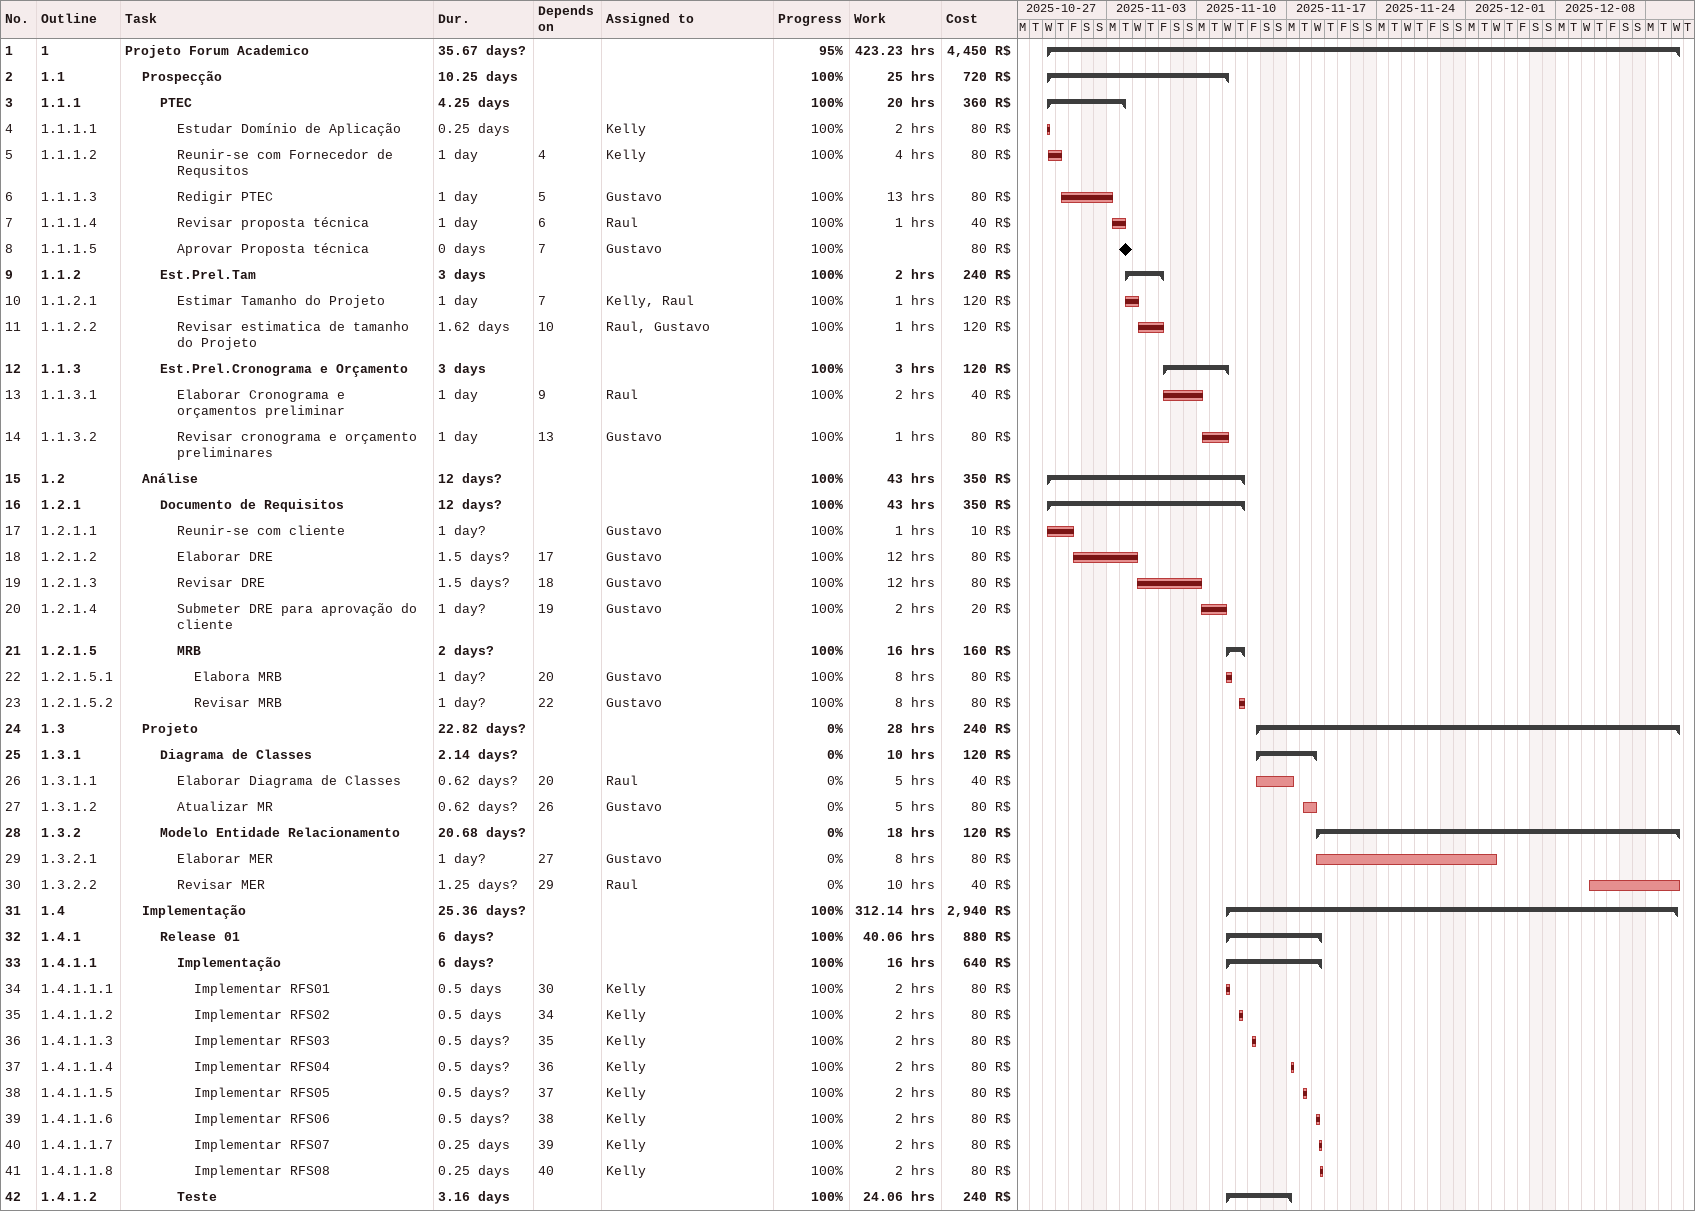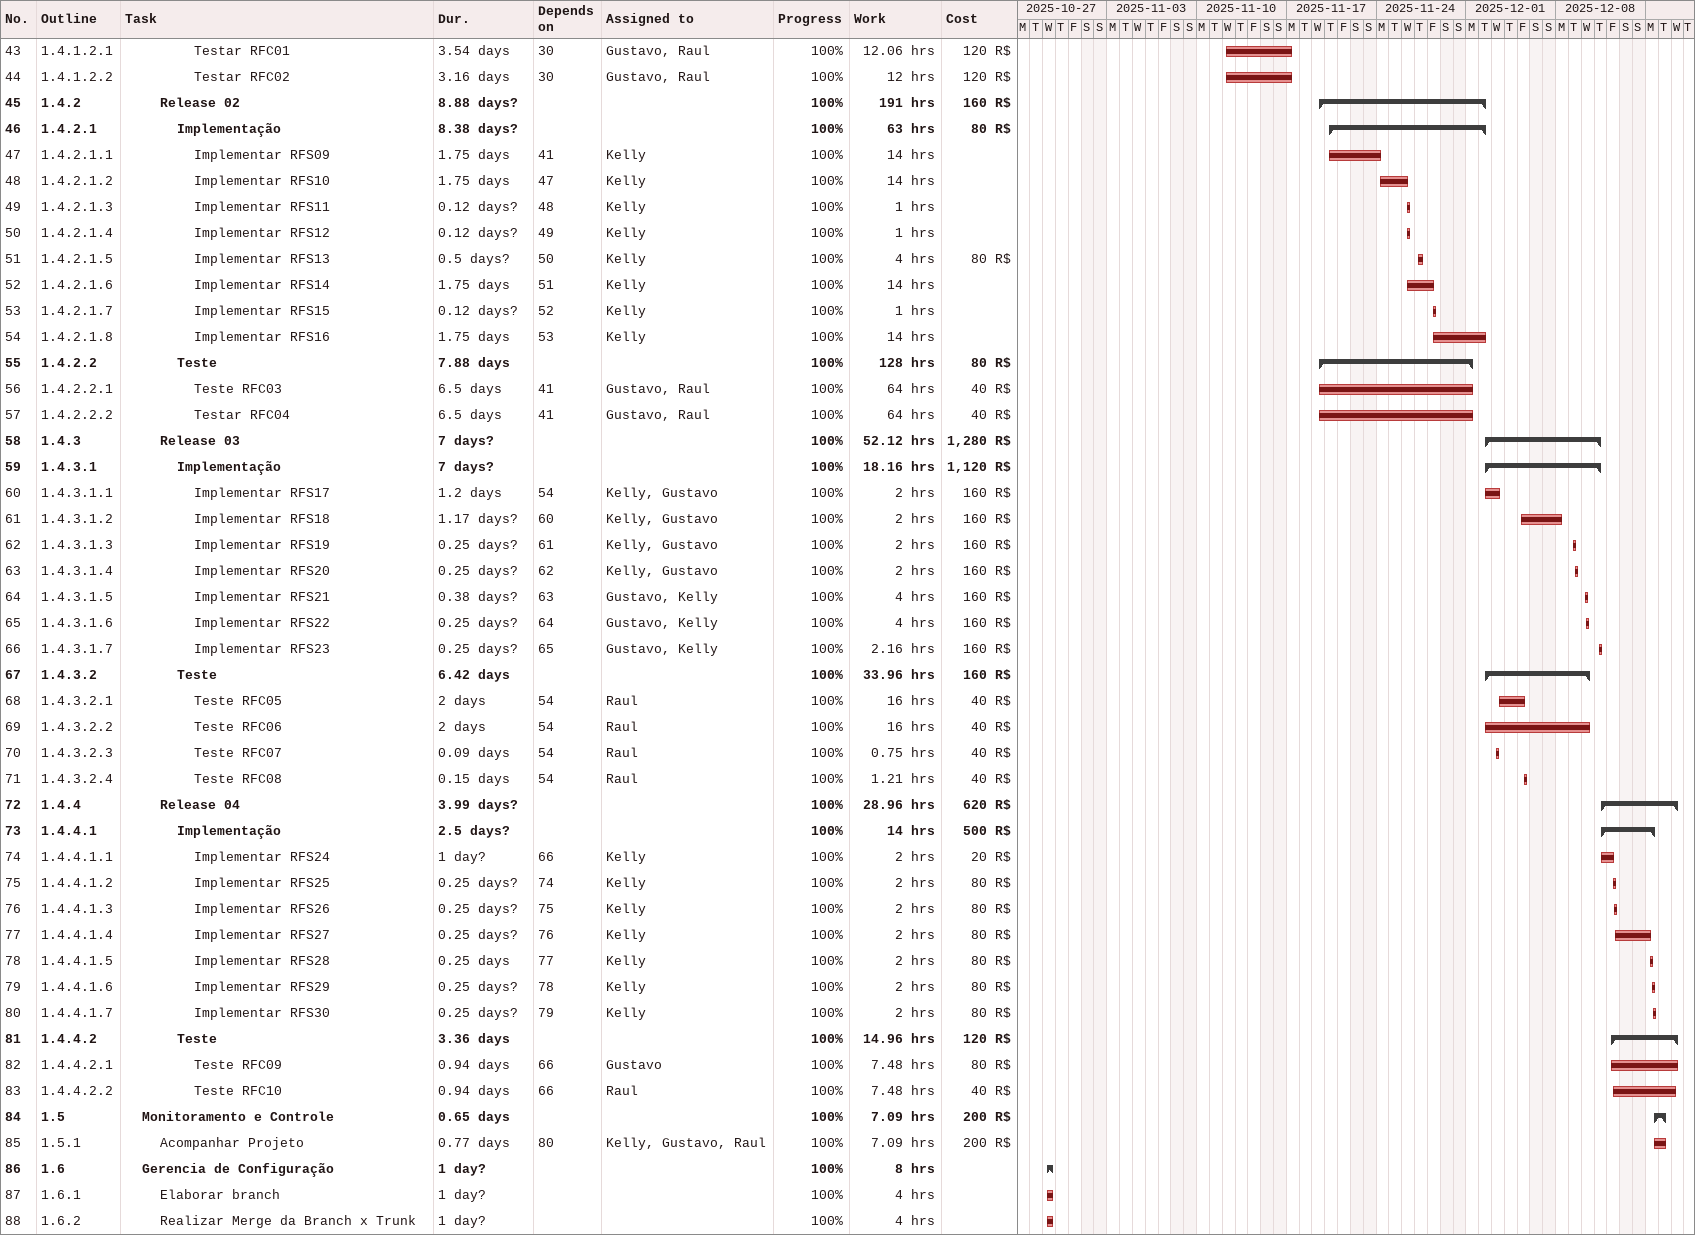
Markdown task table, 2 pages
| ID | WBS | Task | Duration | Start | Finish | Predecessors | Resources | % complete | Work (h) | Cost (R$) |
|---|---|---|---|---|---|---|---|---|---|---|
| 1 | 1 | **Projeto Forum Academico** | 35.67d? | 2025-10-29 | 2025-12-17 |  |  | 95 | 423.23 | 4450 |
| 2 | 1.1 | **Prospecção** | 10.25d | 2025-10-29 | 2025-11-12 |  |  | 100 | 25 | 720 |
| 3 | 1.1.1 | **PTEC** | 4.25d | 2025-10-29 | 2025-11-04 |  |  | 100 | 20 | 360 |
| 4 | 1.1.1.1 | Estudar Domínio de Aplicação | 0.25d | 2025-10-29 | 2025-10-29 |  | Kelly | 100 | 2 | 80 |
| 5 | 1.1.1.2 | Reunir-se com Fornecedor de Requsitos | 1d | 2025-10-29 | 2025-10-30 | 4 | Kelly | 100 | 4 | 80 |
| 6 | 1.1.1.3 | Redigir PTEC | 1d | 2025-10-30 | 2025-11-03 | 5 | Gustavo | 100 | 13 | 80 |
| 7 | 1.1.1.4 | Revisar proposta técnica | 1d | 2025-11-03 | 2025-11-04 | 6 | Raul | 100 | 1 | 40 |
| 8 | 1.1.1.5 | Aprovar Proposta técnica | 0d | 2025-11-04 | 2025-11-04 | 7 | Gustavo | 100 |  | 80 |
| 9 | 1.1.2 | **Est.Prel.Tam** | 3d | 2025-11-04 | 2025-11-07 |  |  | 100 | 2 | 240 |
| 10 | 1.1.2.1 | Estimar Tamanho do Projeto | 1d | 2025-11-04 | 2025-11-05 | 7 | Kelly, Raul | 100 | 1 | 120 |
| 11 | 1.1.2.2 | Revisar estimatica de tamanho do Projeto | 1.62d | 2025-11-05 | 2025-11-07 | 10 | Raul, Gustavo | 100 | 1 | 120 |
| 12 | 1.1.3 | **Est.Prel.Cronograma e Orçamento** | 3d | 2025-11-07 | 2025-11-12 |  |  | 100 | 3 | 120 |
| 13 | 1.1.3.1 | Elaborar Cronograma e orçamentos preliminar | 1d | 2025-11-07 | 2025-11-10 | 9 | Raul | 100 | 2 | 40 |
| 14 | 1.1.3.2 | Revisar cronograma e orçamento preliminares | 1d | 2025-11-10 | 2025-11-12 | 13 | Gustavo | 100 | 1 | 80 |
| 15 | 1.2 | **Análise** | 12d? | 2025-10-29 | 2025-11-13 |  |  | 100 | 43 | 350 |
| 16 | 1.2.1 | **Documento de Requisitos** | 12d? | 2025-10-29 | 2025-11-13 |  |  | 100 | 43 | 350 |
| 17 | 1.2.1.1 | Reunir-se com cliente | 1d? | 2025-10-29 | 2025-10-31 |  | Gustavo | 100 | 1 | 10 |
| 18 | 1.2.1.2 | Elaborar DRE | 1.5d? | 2025-10-31 | 2025-11-05 | 17 | Gustavo | 100 | 12 | 80 |
| 19 | 1.2.1.3 | Revisar DRE | 1.5d? | 2025-11-05 | 2025-11-10 | 18 | Gustavo | 100 | 12 | 80 |
| 20 | 1.2.1.4 | Submeter DRE para aprovação do cliente | 1d? | 2025-11-10 | 2025-11-12 | 19 | Gustavo | 100 | 2 | 20 |
| 21 | 1.2.1.5 | **MRB** | 2d? | 2025-11-12 | 2025-11-13 |  |  | 100 | 16 | 160 |
| 22 | 1.2.1.5.1 | Elabora MRB | 1d? | 2025-11-12 | 2025-11-12 | 20 | Gustavo | 100 | 8 | 80 |
| 23 | 1.2.1.5.2 | Revisar MRB | 1d? | 2025-11-13 | 2025-11-13 | 22 | Gustavo | 100 | 8 | 80 |
| 24 | 1.3 | **Projeto** | 22.82d? | 2025-11-14 | 2025-12-17 |  |  | 0 | 28 | 240 |
| 25 | 1.3.1 | **Diagrama de Classes** | 2.14d? | 2025-11-14 | 2025-11-19 |  |  | 0 | 10 | 120 |
| 26 | 1.3.1.1 | Elaborar Diagrama de Classes | 0.62d? | 2025-11-14 | 2025-11-17 | 20 | Raul | 0 | 5 | 40 |
| 27 | 1.3.1.2 | Atualizar MR | 0.62d? | 2025-11-18 | 2025-11-19 | 26 | Gustavo | 0 | 5 | 80 |
| 28 | 1.3.2 | **Modelo Entidade Relacionamento** | 20.68d? | 2025-11-19 | 2025-12-17 |  |  | 0 | 18 | 120 |
| 29 | 1.3.2.1 | Elaborar MER | 1d? | 2025-11-19 | 2025-12-03 | 27 | Gustavo | 0 | 8 | 80 |
| 30 | 1.3.2.2 | Revisar MER | 1.25d? | 2025-12-10 | 2025-12-17 | 29 | Raul | 0 | 10 | 40 |
| 31 | 1.4 | **Implementação** | 25.36d? | 2025-11-12 | 2025-12-17 |  |  | 100 | 312.14 | 2940 |
| 32 | 1.4.1 | **Release 01** | 6d? | 2025-11-12 | 2025-11-19 |  |  | 100 | 40.06 | 880 |
| 33 | 1.4.1.1 | **Implementação** | 6d? | 2025-11-12 | 2025-11-19 |  |  | 100 | 16 | 640 |
| 34 | 1.4.1.1.1 | Implementar RFS01 | 0.5d | 2025-11-12 | 2025-11-12 | 30 | Kelly | 100 | 2 | 80 |
| 35 | 1.4.1.1.2 | Implementar RFS02 | 0.5d | 2025-11-13 | 2025-11-13 | 34 | Kelly | 100 | 2 | 80 |
| 36 | 1.4.1.1.3 | Implementar RFS03 | 0.5d? | 2025-11-14 | 2025-11-14 | 35 | Kelly | 100 | 2 | 80 |
| 37 | 1.4.1.1.4 | Implementar RFS04 | 0.5d? | 2025-11-17 | 2025-11-17 | 36 | Kelly | 100 | 2 | 80 |
| 38 | 1.4.1.1.5 | Implementar RFS05 | 0.5d? | 2025-11-18 | 2025-11-18 | 37 | Kelly | 100 | 2 | 80 |
| 39 | 1.4.1.1.6 | Implementar RFS06 | 0.5d? | 2025-11-19 | 2025-11-19 | 38 | Kelly | 100 | 2 | 80 |
| 40 | 1.4.1.1.7 | Implementar RFS07 | 0.25d | 2025-11-19 | 2025-11-19 | 39 | Kelly | 100 | 2 | 80 |
| 41 | 1.4.1.1.8 | Implementar RFS08 | 0.25d | 2025-11-19 | 2025-11-19 | 40 | Kelly | 100 | 2 | 80 |
| 42 | 1.4.1.2 | **Teste** | 3.16d | 2025-11-12 | 2025-11-17 |  |  | 100 | 24.06 | 240 |
| 43 | 1.4.1.2.1 | Testar RFC01 | 3.54d | 2025-11-12 | 2025-11-17 | 30 | Gustavo, Raul | 100 | 12.06 | 120 |
| 44 | 1.4.1.2.2 | Testar RFC02 | 3.16d | 2025-11-12 | 2025-11-17 | 30 | Gustavo, Raul | 100 | 12 | 120 |
| 45 | 1.4.2 | **Release 02** | 8.88d? | 2025-11-19 | 2025-12-02 |  |  | 100 | 191 | 160 |
| 46 | 1.4.2.1 | **Implementação** | 8.38d? | 2025-11-20 | 2025-12-02 |  |  | 100 | 63 | 80 |
| 47 | 1.4.2.1.1 | Implementar RFS09 | 1.75d | 2025-11-20 | 2025-11-24 | 41 | Kelly | 100 | 14 |  |
| 48 | 1.4.2.1.2 | Implementar RFS10 | 1.75d | 2025-11-24 | 2025-11-26 | 47 | Kelly | 100 | 14 |  |
| 49 | 1.4.2.1.3 | Implementar RFS11 | 0.12d? | 2025-11-26 | 2025-11-26 | 48 | Kelly | 100 | 1 |  |
| 50 | 1.4.2.1.4 | Implementar RFS12 | 0.12d? | 2025-11-26 | 2025-11-26 | 49 | Kelly | 100 | 1 |  |
| 51 | 1.4.2.1.5 | Implementar RFS13 | 0.5d? | 2025-11-27 | 2025-11-27 | 50 | Kelly | 100 | 4 | 80 |
| 52 | 1.4.2.1.6 | Implementar RFS14 | 1.75d | 2025-11-26 | 2025-11-28 | 51 | Kelly | 100 | 14 |  |
| 53 | 1.4.2.1.7 | Implementar RFS15 | 0.12d? | 2025-11-28 | 2025-11-28 | 52 | Kelly | 100 | 1 |  |
| 54 | 1.4.2.1.8 | Implementar RFS16 | 1.75d | 2025-11-28 | 2025-12-02 | 53 | Kelly | 100 | 14 |  |
| 55 | 1.4.2.2 | **Teste** | 7.88d | 2025-11-19 | 2025-12-01 |  |  | 100 | 128 | 80 |
| 56 | 1.4.2.2.1 | Teste RFC03 | 6.5d | 2025-11-19 | 2025-12-01 | 41 | Gustavo, Raul | 100 | 64 | 40 |
| 57 | 1.4.2.2.2 | Testar RFC04 | 6.5d | 2025-11-19 | 2025-12-01 | 41 | Gustavo, Raul | 100 | 64 | 40 |
| 58 | 1.4.3 | **Release 03** | 7d? | 2025-12-02 | 2025-12-11 |  |  | 100 | 52.12 | 1280 |
| 59 | 1.4.3.1 | **Implementação** | 7d? | 2025-12-02 | 2025-12-11 |  |  | 100 | 18.16 | 1120 |
| 60 | 1.4.3.1.1 | Implementar RFS17 | 1.2d | 2025-12-02 | 2025-12-03 | 54 | Kelly, Gustavo | 100 | 2 | 160 |
| 61 | 1.4.3.1.2 | Implementar RFS18 | 1.17d? | 2025-12-05 | 2025-12-08 | 60 | Kelly, Gustavo | 100 | 2 | 160 |
| 62 | 1.4.3.1.3 | Implementar RFS19 | 0.25d? | 2025-12-09 | 2025-12-09 | 61 | Kelly, Gustavo | 100 | 2 | 160 |
| 63 | 1.4.3.1.4 | Implementar RFS20 | 0.25d? | 2025-12-09 | 2025-12-09 | 62 | Kelly, Gustavo | 100 | 2 | 160 |
| 64 | 1.4.3.1.5 | Implementar RFS21 | 0.38d? | 2025-12-10 | 2025-12-10 | 63 | Gustavo, Kelly | 100 | 4 | 160 |
| 65 | 1.4.3.1.6 | Implementar RFS22 | 0.25d? | 2025-12-10 | 2025-12-10 | 64 | Gustavo, Kelly | 100 | 4 | 160 |
| 66 | 1.4.3.1.7 | Implementar RFS23 | 0.25d? | 2025-12-11 | 2025-12-11 | 65 | Gustavo, Kelly | 100 | 2.16 | 160 |
| 67 | 1.4.3.2 | **Teste** | 6.42d | 2025-12-02 | 2025-12-10 |  |  | 100 | 33.96 | 160 |
| 68 | 1.4.3.2.1 | Teste RFC05 | 2d | 2025-12-03 | 2025-12-05 | 54 | Raul | 100 | 16 | 40 |
| 69 | 1.4.3.2.2 | Teste RFC06 | 2d | 2025-12-02 | 2025-12-10 | 54 | Raul | 100 | 16 | 40 |
| 70 | 1.4.3.2.3 | Teste RFC07 | 0.09d | 2025-12-03 | 2025-12-03 | 54 | Raul | 100 | 0.75 | 40 |
| 71 | 1.4.3.2.4 | Teste RFC08 | 0.15d | 2025-12-05 | 2025-12-05 | 54 | Raul | 100 | 1.21 | 40 |
| 72 | 1.4.4 | **Release 04** | 3.99d? | 2025-12-11 | 2025-12-17 |  |  | 100 | 28.96 | 620 |
| 73 | 1.4.4.1 | **Implementação** | 2.5d? | 2025-12-11 | 2025-12-15 |  |  | 100 | 14 | 500 |
| 74 | 1.4.4.1.1 | Implementar RFS24 | 1d? | 2025-12-11 | 2025-12-12 | 66 | Kelly | 100 | 2 | 20 |
| 75 | 1.4.4.1.2 | Implementar RFS25 | 0.25d? | 2025-12-12 | 2025-12-12 | 74 | Kelly | 100 | 2 | 80 |
| 76 | 1.4.4.1.3 | Implementar RFS26 | 0.25d? | 2025-12-12 | 2025-12-12 | 75 | Kelly | 100 | 2 | 80 |
| 77 | 1.4.4.1.4 | Implementar RFS27 | 0.25d? | 2025-12-12 | 2025-12-15 | 76 | Kelly | 100 | 2 | 80 |
| 78 | 1.4.4.1.5 | Implementar RFS28 | 0.25d | 2025-12-15 | 2025-12-15 | 77 | Kelly | 100 | 2 | 80 |
| 79 | 1.4.4.1.6 | Implementar RFS29 | 0.25d? | 2025-12-15 | 2025-12-15 | 78 | Kelly | 100 | 2 | 80 |
| 80 | 1.4.4.1.7 | Implementar RFS30 | 0.25d? | 2025-12-15 | 2025-12-15 | 79 | Kelly | 100 | 2 | 80 |
| 81 | 1.4.4.2 | **Teste** | 3.36d | 2025-12-12 | 2025-12-17 |  |  | 100 | 14.96 | 120 |
| 82 | 1.4.4.2.1 | Teste RFC09 | 0.94d | 2025-12-12 | 2025-12-17 | 66 | Gustavo | 100 | 7.48 | 80 |
| 83 | 1.4.4.2.2 | Teste RFC10 | 0.94d | 2025-12-12 | 2025-12-17 | 66 | Raul | 100 | 7.48 | 40 |
| 84 | 1.5 | **Monitoramento e Controle** | 0.65d | 2025-12-15 | 2025-12-16 |  |  | 100 | 7.09 | 200 |
| 85 | 1.5.1 | Acompanhar Projeto | 0.77d | 2025-12-15 | 2025-12-16 | 80 | Kelly, Gustavo, Raul | 100 | 7.09 | 200 |
| 86 | 1.6 | **Gerencia de Configuração** | 1d? | 2025-10-29 | 2025-10-29 |  |  | 100 | 8 |  |
| 87 | 1.6.1 | Elaborar branch | 1d? | 2025-10-29 | 2025-10-29 |  |  | 100 | 4 |  |
| 88 | 1.6.2 | Realizar Merge da Branch x Trunk | 1d? | 2025-10-29 | 2025-10-29 |  |  | 100 | 4 |  |
